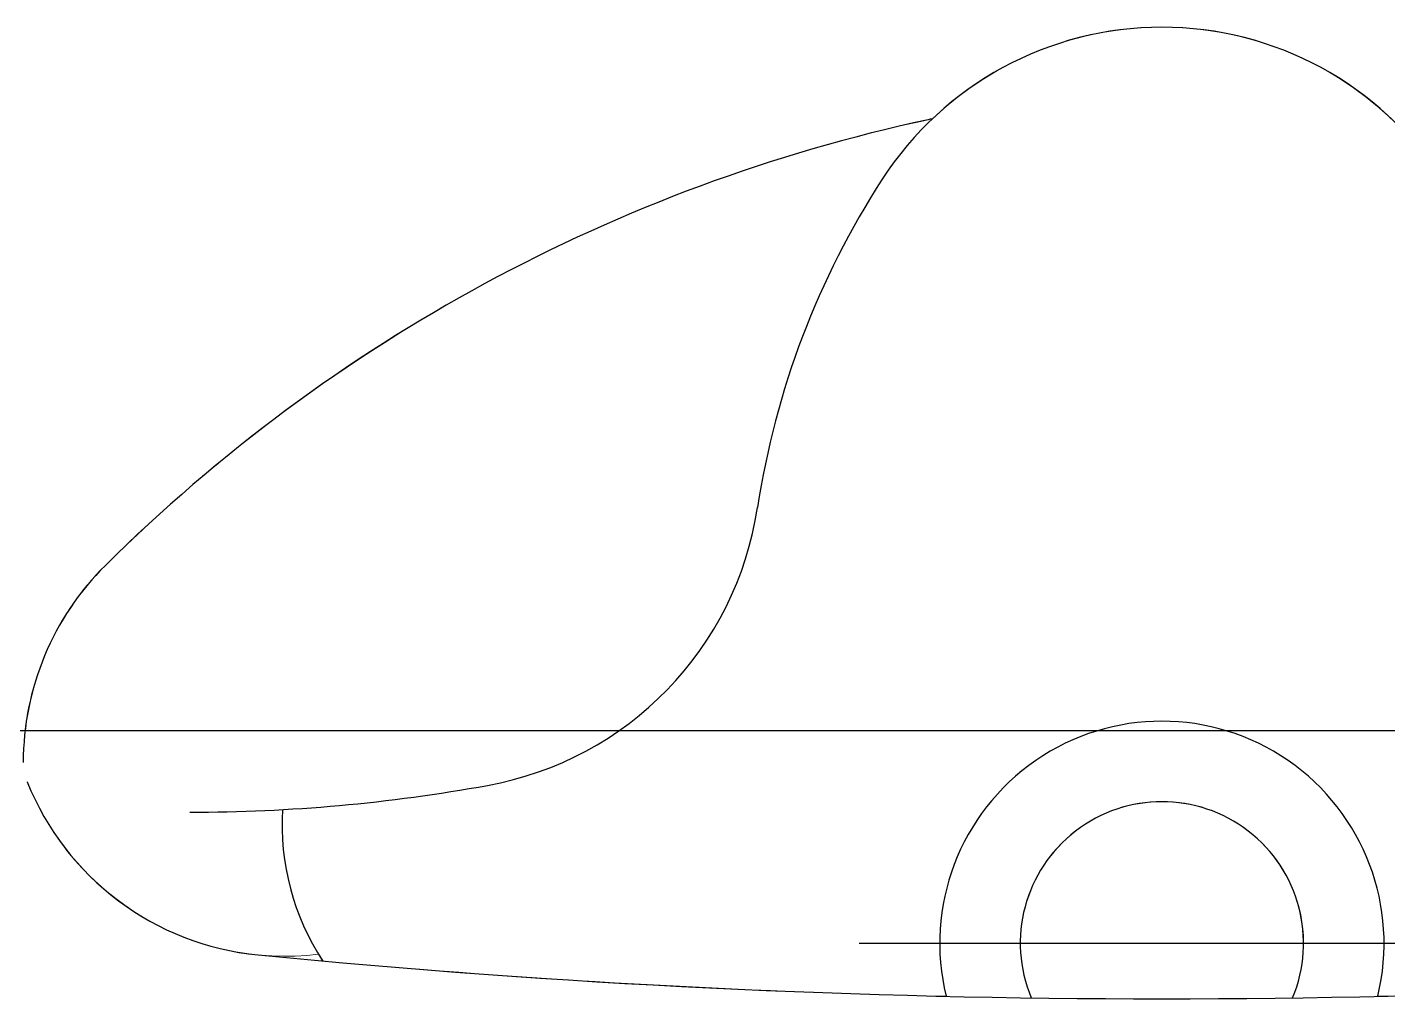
# Model space of a CAD drawing. Header units: millimetres. Extents: x 2148 to 2681, y 758 to 986.
# Drawn here: x 2326.7556 to 2326.9189, y 950.9372 to 951.0538 of the extents above; entities that cross this region are included whole.
import ezdxf

# ---------------------------------------------------------------- set-up
doc = ezdxf.new("R2010")
doc.units = ezdxf.units.MM
doc.linetypes.add('CENTER2', pattern=[28.575000000000003, 19.05, -3.175, 3.175, -3.175])
for name, color, linetype in [('0.1', 193, 'Continuous'), ('0.4', 121, 'Continuous'), ('S_GRID LINES', 252, 'Continuous')]:
    doc.layers.add(name, color=color, linetype=linetype)

msp = doc.modelspace()

# ---------------------------------------------------------------- linework, layer by layer
at = {"layer": '0.1'}
msp.add_line((2326.855473725203, 950.9438207271018, -9.153494922444459e-09), (2326.928405726406, 950.9438207271018, -9.153494922444459e-09), dxfattribs=at)
msp.add_line((2326.855473725203, 950.9438207271018, -9.153494922444459e-09), (2326.928405726406, 950.9438207271018, -9.153494922444459e-09), dxfattribs=at)
msp.add_line((2326.855473725203, 950.9438207271018, -9.153494922444459e-09), (2326.928405726406, 950.9438207271018, -9.153494922444459e-09), dxfattribs=at)
msp.add_line((2326.855473725203, 950.9438207271018, -9.153494922444459e-09), (2326.928405726406, 950.9438207271018, -9.153494922444459e-09), dxfattribs=at)
msp.add_line((2326.855473725203, 950.9438207271018, -9.153494922444459e-09), (2326.928405726406, 950.9438207271018, -9.153494922444459e-09), dxfattribs=at)
msp.add_line((2326.855473725203, 950.9438207271018, -9.153494922444459e-09), (2326.928405726406, 950.9438207271018, -9.153494922444459e-09), dxfattribs=at)
msp.add_line((2326.855473725203, 950.9438207271018, -9.153494922444459e-09), (2326.928405726406, 950.9438207271018, -9.153494922444459e-09), dxfattribs=at)
msp.add_line((2326.855473725203, 950.9438207271018, -9.153494922444459e-09), (2326.928405726406, 950.9438207271018, -9.153494922444459e-09), dxfattribs=at)
msp.add_line((2326.855473725203, 950.9438207271018, -9.153494922444459e-09), (2326.928405726406, 950.9438207271018, -9.153494922444459e-09), dxfattribs=at)
msp.add_line((2326.855473725203, 950.9438207271018, -9.153494922444459e-09), (2326.928405726406, 950.9438207271018, -9.153494922444459e-09), dxfattribs=at)
for centre, radius, start, end in [((2326.891799529945, 951.0138205520927, -9.153494922444459e-09), 0.039999899999, 32.95790810857712, 147.0420918914229), ((2326.891799529945, 951.0138205520927, -9.153494922444459e-09), 0.039999899999, 32.95790810857712, 147.0420918914229), ((2326.891799529945, 951.0138205520927, -9.153494922444459e-09), 0.039999899999, 32.95790810857712, 147.0420918914229), ((2326.891799529945, 951.0138205520927, -9.153494922444459e-09), 0.039999899999, 32.95790810857712, 147.0420918914229), ((2326.891799529945, 951.0138205520927, -9.153494922444459e-09), 0.039999899999, 32.95790810857712, 147.0420918914229), ((2326.891799529945, 951.0138205520927, -9.153494922444459e-09), 0.039999899999, 32.95790810857712, 147.0420918914229), ((2326.891799529945, 951.0138205520927, -9.153494922444459e-09), 0.039999899999, 32.95790810857712, 147.0420918914229), ((2326.891799529945, 951.0138205520927, -9.153494922444459e-09), 0.039999899999, 32.95790810857712, 147.0420918914229), ((2326.891799529945, 951.0138205520927, -9.153494922444459e-09), 0.039999899999, 32.95790810857712, 147.0420918914229), ((2326.891799529945, 951.0138205520927, -9.153494922444459e-09), 0.039999899999, 32.95790810857712, 147.0420918914229), ((2326.905822907318, 950.8471867692135, -9.153494922444459e-09), 0.199999499995, 102.1429334334428, 134.7601460619182), ((2326.905822907318, 950.8471867692135, -9.153494922444459e-09), 0.199999499995, 102.1429334334428, 134.7601460619182), ((2326.905822907318, 950.8471867692135, -9.153494922444459e-09), 0.199999499995, 102.1429334334428, 134.7601460619182), ((2326.905822907318, 950.8471867692135, -9.153494922444459e-09), 0.199999499995, 102.1429334334428, 134.7601460619182), ((2326.905822907318, 950.8471867692135, -9.153494922444459e-09), 0.199999499995, 102.1429334334428, 134.7601460619182), ((2326.905822907318, 950.8471867692135, -9.153494922444459e-09), 0.199999499995, 102.1429334334428, 134.7601460619182), ((2326.905822907318, 950.8471867692135, -9.153494922444459e-09), 0.199999499995, 102.1429334334428, 134.7601460619182), ((2326.905822907318, 950.8471867692135, -9.153494922444459e-09), 0.199999499995, 102.1429334334428, 134.7601460619182), ((2326.905822907318, 950.8471867692135, -9.153494922444459e-09), 0.199999499995, 102.1429334334428, 134.7601460619182), ((2326.905822907318, 950.8471867692135, -9.153494922444459e-09), 0.199999499995, 102.1429334334428, 134.7601460619182), ((2326.891799529945, 950.9123616655128, -9.153494922444459e-09), 0.1333329999966708, 101.9264656363215, 102.1429334334428), ((2326.891799529945, 950.9123616655128, -9.153494922444459e-09), 0.1333329999966708, 101.9264656363215, 102.1429334334428), ((2326.891799529945, 950.9123616655128, -9.153494922444459e-09), 0.1333329999966708, 101.9264656363215, 102.1429334334428), ((2326.891799529945, 950.9123616655128, -9.153494922444459e-09), 0.1333329999966708, 101.9264656363215, 102.1429334334428), ((2326.891799529945, 950.9123616655128, -9.153494922444459e-09), 0.1333329999966708, 101.9264656363215, 102.1429334334428), ((2326.891799529945, 950.9123616655128, -9.153494922444459e-09), 0.1333329999966708, 101.9264656363215, 102.1429334334428), ((2326.891799529945, 950.9123616655128, -9.153494922444459e-09), 0.1333329999966708, 101.9264656363215, 102.1429334334428), ((2326.891799529945, 950.9123616655128, -9.153494922444459e-09), 0.1333329999966708, 101.9264656363215, 102.1429334334428), ((2326.891799529945, 950.9123616655128, -9.153494922444459e-09), 0.1333329999966708, 101.9264656363215, 102.1429334334428), ((2326.891799529945, 950.9123616655128, -9.153494922444459e-09), 0.1333329999966708, 101.9264656363215, 102.1429334334428), ((2326.942143631478, 950.9811792677796, -9.153494922444459e-09), 0.09999974999749998, 147.0420918914229, 171.3901035833377), ((2326.942143631478, 950.9811792677796, -9.153494922444459e-09), 0.09999974999749998, 147.0420918914229, 171.3901035833377), ((2326.942143631478, 950.9811792677796, -9.153494922444459e-09), 0.09999974999749998, 147.0420918914229, 171.3901035833377), ((2326.942143631478, 950.9811792677796, -9.153494922444459e-09), 0.09999974999749998, 147.0420918914229, 171.3901035833377), ((2326.942143631478, 950.9811792677796, -9.153494922444459e-09), 0.09999974999749998, 147.0420918914229, 171.3901035833377), ((2326.942143631478, 950.9811792677796, -9.153494922444459e-09), 0.09999974999749998, 147.0420918914229, 171.3901035833377), ((2326.942143631478, 950.9811792677796, -9.153494922444459e-09), 0.09999974999749998, 147.0420918914229, 171.3901035833377), ((2326.942143631478, 950.9811792677796, -9.153494922444459e-09), 0.09999974999749998, 147.0420918914229, 171.3901035833377), ((2326.942143631478, 950.9811792677796, -9.153494922444459e-09), 0.09999974999749998, 147.0420918914229, 171.3901035833377), ((2326.942143631478, 950.9811792677796, -9.153494922444459e-09), 0.09999974999749998, 147.0420918914229, 171.3901035833377), ((2326.803721702241, 951.0021380727998, -9.153494922444459e-09), 0.039999899999, 280.2928170142474, 351.3901035833377), ((2326.803721702241, 951.0021380727998, -9.153494922444459e-09), 0.039999899999, 280.2928170142474, 351.3901035833377), ((2326.803721702241, 951.0021380727998, -9.153494922444459e-09), 0.039999899999, 280.2928170142474, 351.3901035833377), ((2326.803721702241, 951.0021380727998, -9.153494922444459e-09), 0.039999899999, 280.2928170142474, 351.3901035833377), ((2326.803721702241, 951.0021380727998, -9.153494922444459e-09), 0.039999899999, 280.2928170142474, 351.3901035833377), ((2326.803721702241, 951.0021380727998, -9.153494922444459e-09), 0.039999899999, 280.2928170142474, 351.3901035833377), ((2326.803721702241, 951.0021380727998, -9.153494922444459e-09), 0.039999899999, 280.2928170142474, 351.3901035833377), ((2326.803721702241, 951.0021380727998, -9.153494922444459e-09), 0.039999899999, 280.2928170142474, 351.3901035833377), ((2326.803721702241, 951.0021380727998, -9.153494922444459e-09), 0.039999899999, 280.2928170142474, 351.3901035833377), ((2326.803721702241, 951.0021380727998, -9.153494922444459e-09), 0.039999899999, 280.2928170142474, 351.3901035833377), ((2326.788466454954, 950.9655299226873, -9.153494922444459e-09), 0.03333324999916667, 134.7601460619182, 180), ((2326.788466454954, 950.9655299226873, -9.153494922444459e-09), 0.03333324999916667, 134.7601460619182, 180), ((2326.788466454954, 950.9655299226873, -9.153494922444459e-09), 0.03333324999916667, 134.7601460619182, 180), ((2326.788466454954, 950.9655299226873, -9.153494922444459e-09), 0.03333324999916667, 134.7601460619182, 180), ((2326.788466454954, 950.9655299226873, -9.153494922444459e-09), 0.03333324999916667, 134.7601460619182, 180), ((2326.788466454954, 950.9655299226873, -9.153494922444459e-09), 0.03333324999916667, 134.7601460619182, 180), ((2326.788466454954, 950.9655299226873, -9.153494922444459e-09), 0.03333324999916667, 134.7601460619182, 180), ((2326.788466454954, 950.9655299226873, -9.153494922444459e-09), 0.03333324999916667, 134.7601460619182, 180), ((2326.788466454954, 950.9655299226873, -9.153494922444459e-09), 0.03333324999916667, 134.7601460619182, 180), ((2326.788466454954, 950.9655299226873, -9.153494922444459e-09), 0.03333324999916667, 134.7601460619182, 180), ((2326.891799529945, 950.9438207271018, -9.153494922444459e-09), 0.02666659999933333, 346.1859408485906, 193.8140591514094), ((2326.891799529945, 950.9438207271018, -9.153494922444459e-09), 0.02666659999933333, 346.1859408485906, 193.8140591514094), ((2326.891799529945, 950.9438207271018, -9.153494922444459e-09), 0.02666659999933333, 346.1859408485906, 193.8140591514094), ((2326.891799529945, 950.9438207271018, -9.153494922444459e-09), 0.02666659999933333, 346.1859408485906, 193.8140591514094), ((2326.891799529945, 950.9438207271018, -9.153494922444459e-09), 0.02666659999933333, 346.1859408485906, 193.8140591514094), ((2326.891799529945, 950.9438207271018, -9.153494922444459e-09), 0.02666659999933333, 346.1859408485906, 193.8140591514094), ((2326.891799529945, 950.9438207271018, -9.153494922444459e-09), 0.02666659999933333, 346.1859408485906, 193.8140591514094), ((2326.891799529945, 950.9438207271018, -9.153494922444459e-09), 0.02666659999933333, 346.1859408485906, 193.8140591514094), ((2326.891799529945, 950.9438207271018, -9.153494922444459e-09), 0.02666659999933333, 346.1859408485906, 193.8140591514094), ((2326.891799529945, 950.9438207271018, -9.153494922444459e-09), 0.02666659999933333, 346.1859408485906, 193.8140591514094), ((2326.786560832193, 950.975595620563, -9.153494922444459e-09), 0.03333324999916667, 201.7947486951711, 264.4420803729362), ((2326.786560832193, 950.975595620563, -9.153494922444459e-09), 0.03333324999916667, 201.7947486951711, 264.4420803729362), ((2326.786560832193, 950.975595620563, -9.153494922444459e-09), 0.03333324999916667, 201.7947486951711, 264.4420803729362), ((2326.786560832193, 950.975595620563, -9.153494922444459e-09), 0.03333324999916667, 201.7947486951711, 264.4420803729362), ((2326.786560832193, 950.975595620563, -9.153494922444459e-09), 0.03333324999916667, 201.7947486951711, 264.4420803729362), ((2326.786560832193, 950.975595620563, -9.153494922444459e-09), 0.03333324999916667, 201.7947486951711, 264.4420803729362), ((2326.786560832193, 950.975595620563, -9.153494922444459e-09), 0.03333324999916667, 201.7947486951711, 264.4420803729362), ((2326.786560832193, 950.975595620563, -9.153494922444459e-09), 0.03333324999916667, 201.7947486951711, 264.4420803729362), ((2326.786560832193, 950.975595620563, -9.153494922444459e-09), 0.03333324999916667, 201.7947486951711, 264.4420803729362), ((2326.786560832193, 950.975595620563, -9.153494922444459e-09), 0.03333324999916667, 201.7947486951711, 264.4420803729362), ((2326.775133154956, 951.1595628705985, -9.153494922444459e-09), 0.199999499995, 270, 280.2928170142474), ((2326.775133154956, 951.1595628705985, -9.153494922444459e-09), 0.199999499995, 270, 280.2928170142474), ((2326.775133154956, 951.1595628705985, -9.153494922444459e-09), 0.199999499995, 270, 280.2928170142474), ((2326.775133154956, 951.1595628705985, -9.153494922444459e-09), 0.199999499995, 270, 280.2928170142474), ((2326.775133154956, 951.1595628705985, -9.153494922444459e-09), 0.199999499995, 270, 280.2928170142474), ((2326.775133154956, 951.1595628705985, -9.153494922444459e-09), 0.199999499995, 270, 280.2928170142474), ((2326.775133154956, 951.1595628705985, -9.153494922444459e-09), 0.199999499995, 270, 280.2928170142474), ((2326.775133154956, 951.1595628705985, -9.153494922444459e-09), 0.199999499995, 270, 280.2928170142474), ((2326.775133154956, 951.1595628705985, -9.153494922444459e-09), 0.199999499995, 270, 280.2928170142474), ((2326.775133154956, 951.1595628705985, -9.153494922444459e-09), 0.199999499995, 270, 280.2928170142474), ((2326.816192705392, 950.9580928582876, -9.153494922444459e-09), 0.02999992499925, 176.5994620843722, 213.1383205242396), ((2326.816192705392, 950.9580928582876, -9.153494922444459e-09), 0.02999992499925, 176.5994620843722, 213.1383205242396), ((2326.816192705392, 950.9580928582876, -9.153494922444459e-09), 0.02999992499925, 176.5994620843722, 213.1383205242396), ((2326.816192705392, 950.9580928582876, -9.153494922444459e-09), 0.02999992499925, 176.5994620843722, 213.1383205242396), ((2326.816192705392, 950.9580928582876, -9.153494922444459e-09), 0.02999992499925, 176.5994620843722, 213.1383205242396), ((2326.816192705392, 950.9580928582876, -9.153494922444459e-09), 0.02999992499925, 176.5994620843722, 213.1383205242396), ((2326.816192705392, 950.9580928582876, -9.153494922444459e-09), 0.02999992499925, 176.5994620843722, 213.1383205242396), ((2326.816192705392, 950.9580928582876, -9.153494922444459e-09), 0.02999992499925, 176.5994620843722, 213.1383205242396), ((2326.816192705392, 950.9580928582876, -9.153494922444459e-09), 0.02999992499925, 176.5994620843722, 213.1383205242396), ((2326.816192705392, 950.9580928582876, -9.153494922444459e-09), 0.02999992499925, 176.5994620843722, 213.1383205242396), ((2326.891799529945, 950.9438207271018, -9.153494922444459e-09), 0.016999957499575, 337.3130539478161, 202.6869460521839), ((2326.891799529945, 950.9438207271018, -9.153494922444459e-09), 0.016999957499575, 337.3130539478161, 202.6869460521839), ((2326.891799529945, 950.9438207271018, -9.153494922444459e-09), 0.016999957499575, 337.3130539478161, 202.6869460521839), ((2326.891799529945, 950.9438207271018, -9.153494922444459e-09), 0.016999957499575, 337.3130539478161, 202.6869460521839), ((2326.891799529945, 950.9438207271018, -9.153494922444459e-09), 0.016999957499575, 337.3130539478161, 202.6869460521839), ((2326.891799529945, 950.9438207271018, -9.153494922444459e-09), 0.016999957499575, 337.3130539478161, 202.6869460521839), ((2326.891799529945, 950.9438207271018, -9.153494922444459e-09), 0.016999957499575, 337.3130539478161, 202.6869460521839), ((2326.891799529945, 950.9438207271018, -9.153494922444459e-09), 0.016999957499575, 337.3130539478161, 202.6869460521839), ((2326.891799529945, 950.9438207271018, -9.153494922444459e-09), 0.016999957499575, 337.3130539478161, 202.6869460521839), ((2326.891799529945, 950.9438207271018, -9.153494922444459e-09), 0.016999957499575, 337.3130539478161, 202.6869460521839), ((2326.891799529945, 952.0570809462228, -9.153494922444459e-09), 1.119926869123744, 264.4420803729362, 275.5579196270638), ((2326.891799529945, 952.0570809462228, -9.153494922444459e-09), 1.119926869123744, 264.4420803729362, 275.5579196270638), ((2326.891799529945, 952.0570809462228, -9.153494922444459e-09), 1.119926869123744, 264.4420803729362, 275.5579196270638), ((2326.891799529945, 952.0570809462228, -9.153494922444459e-09), 1.119926869123744, 264.4420803729362, 275.5579196270638), ((2326.891799529945, 952.0570809462228, -9.153494922444459e-09), 1.119926869123744, 264.4420803729362, 275.5579196270638), ((2326.891799529945, 952.0570809462228, -9.153494922444459e-09), 1.119926869123744, 264.4420803729362, 275.5579196270638), ((2326.891799529945, 952.0570809462228, -9.153494922444459e-09), 1.119926869123744, 264.4420803729362, 275.5579196270638), ((2326.891799529945, 952.0570809462228, -9.153494922444459e-09), 1.119926869123744, 264.4420803729362, 275.5579196270638), ((2326.891799529945, 952.0570809462228, -9.153494922444459e-09), 1.119926869123744, 264.4420803729362, 275.5579196270638), ((2326.891799529945, 952.0570809462228, -9.153494922444459e-09), 1.119926869123744, 264.4420803729362, 275.5579196270638)]:
    msp.add_arc(centre, radius, start, end, dxfattribs=at)
at = {"layer": '0.4', "color": 193, "lineweight": 0, "ltscale": 0.5}
msp.add_line((2326.908799487448, 950.9438207271018, -9.153494922444459e-09), (2326.874799572446, 950.9438207271018, -9.153494922444459e-09), dxfattribs=at)
msp.add_line((2326.908799487448, 950.9438207271018, -9.153494922444459e-09), (2326.874799572446, 950.9438207271018, -9.153494922444459e-09), dxfattribs=at)
msp.add_line((2326.908799487448, 950.9438207271018, -9.153494922444459e-09), (2326.874799572446, 950.9438207271018, -9.153494922444459e-09), dxfattribs=at)
msp.add_line((2326.908799487448, 950.9438207271018, -9.153494922444459e-09), (2326.874799572446, 950.9438207271018, -9.153494922444459e-09), dxfattribs=at)
msp.add_line((2326.908799487448, 950.9438207271018, -9.153494922444459e-09), (2326.874799572446, 950.9438207271018, -9.153494922444459e-09), dxfattribs=at)
msp.add_line((2326.908799487448, 950.9438207271018, -9.153494922444459e-09), (2326.874799572446, 950.9438207271018, -9.153494922444459e-09), dxfattribs=at)
msp.add_line((2326.908799487448, 950.9438207271018, -9.153494922444459e-09), (2326.874799572446, 950.9438207271018, -9.153494922444459e-09), dxfattribs=at)
msp.add_line((2326.908799487448, 950.9438207271018, -9.153494922444459e-09), (2326.874799572446, 950.9438207271018, -9.153494922444459e-09), dxfattribs=at)
msp.add_line((2326.908799487448, 950.9438207271018, -9.153494922444459e-09), (2326.874799572446, 950.9438207271018, -9.153494922444459e-09), dxfattribs=at)
msp.add_line((2326.908799487448, 950.9438207271018, -9.153494922444459e-09), (2326.874799572446, 950.9438207271018, -9.153494922444459e-09), dxfattribs=at)
for centre, radius, start, end in [((2326.891799529945, 951.0138205520927, -9.153494922444459e-09), 0.03999989999900344, 46.46142057375373, 133.5385794262463), ((2326.891799529945, 951.0138205520927, -9.153494922444459e-09), 0.03999989999900344, 46.46142057375373, 133.5385794262463), ((2326.891799529945, 951.0138205520927, -9.153494922444459e-09), 0.03999989999900344, 46.46142057375373, 133.5385794262463), ((2326.891799529945, 951.0138205520927, -9.153494922444459e-09), 0.03999989999900344, 46.46142057375373, 133.5385794262463), ((2326.891799529945, 951.0138205520927, -9.153494922444459e-09), 0.03999989999900344, 46.46142057375373, 133.5385794262463), ((2326.891799529945, 951.0138205520927, -9.153494922444459e-09), 0.03999989999900344, 46.46142057375373, 133.5385794262463), ((2326.891799529945, 951.0138205520927, -9.153494922444459e-09), 0.03999989999900344, 46.46142057375373, 133.5385794262463), ((2326.891799529945, 951.0138205520927, -9.153494922444459e-09), 0.03999989999900344, 46.46142057375373, 133.5385794262463), ((2326.891799529945, 951.0138205520927, -9.153494922444459e-09), 0.03999989999900344, 46.46142057375373, 133.5385794262463), ((2326.891799529945, 951.0138205520927, -9.153494922444459e-09), 0.03999989999900344, 46.46142057375373, 133.5385794262463), ((2326.905822907318, 950.8471867692135, -9.153494922444459e-09), 0.1999994999950151, 101.9984734764744, 134.7601460619182), ((2326.905822907318, 950.8471867692135, -9.153494922444459e-09), 0.1999994999950151, 101.9984734764744, 134.7601460619182), ((2326.905822907318, 950.8471867692135, -9.153494922444459e-09), 0.1999994999950151, 101.9984734764744, 134.7601460619182), ((2326.905822907318, 950.8471867692135, -9.153494922444459e-09), 0.1999994999950151, 101.9984734764744, 134.7601460619182), ((2326.905822907318, 950.8471867692135, -9.153494922444459e-09), 0.1999994999950151, 101.9984734764744, 134.7601460619182), ((2326.905822907318, 950.8471867692135, -9.153494922444459e-09), 0.1999994999950151, 101.9984734764744, 134.7601460619182), ((2326.905822907318, 950.8471867692135, -9.153494922444459e-09), 0.1999994999950151, 101.9984734764744, 134.7601460619182), ((2326.905822907318, 950.8471867692135, -9.153494922444459e-09), 0.1999994999950151, 101.9984734764744, 134.7601460619182), ((2326.905822907318, 950.8471867692135, -9.153494922444459e-09), 0.1999994999950151, 101.9984734764744, 134.7601460619182), ((2326.905822907318, 950.8471867692135, -9.153494922444459e-09), 0.1999994999950151, 101.9984734764744, 134.7601460619182), ((2326.788466454954, 950.9655299226873, -9.153494922444459e-09), 0.03333324999917908, 134.7601460619182, 179.6458022195248), ((2326.788466454954, 950.9655299226873, -9.153494922444459e-09), 0.03333324999917908, 134.7601460619182, 179.6458022195248), ((2326.788466454954, 950.9655299226873, -9.153494922444459e-09), 0.03333324999917908, 134.7601460619182, 179.6458022195248), ((2326.788466454954, 950.9655299226873, -9.153494922444459e-09), 0.03333324999917908, 134.7601460619182, 179.6458022195248), ((2326.788466454954, 950.9655299226873, -9.153494922444459e-09), 0.03333324999917908, 134.7601460619182, 179.6458022195248), ((2326.788466454954, 950.9655299226873, -9.153494922444459e-09), 0.03333324999917908, 134.7601460619182, 179.6458022195248), ((2326.788466454954, 950.9655299226873, -9.153494922444459e-09), 0.03333324999917908, 134.7601460619182, 179.6458022195248), ((2326.788466454954, 950.9655299226873, -9.153494922444459e-09), 0.03333324999917908, 134.7601460619182, 179.6458022195248), ((2326.788466454954, 950.9655299226873, -9.153494922444459e-09), 0.03333324999917908, 134.7601460619182, 179.6458022195248), ((2326.788466454954, 950.9655299226873, -9.153494922444459e-09), 0.03333324999917908, 134.7601460619182, 179.6458022195248), ((2326.891799529945, 950.9438207271018, -9.153494922444459e-09), 0.02666659999934158, 346.1859408485906, 193.8140591514094), ((2326.891799529945, 950.9438207271018, -9.153494922444459e-09), 0.02666659999934158, 346.1859408485906, 193.8140591514094), ((2326.891799529945, 950.9438207271018, -9.153494922444459e-09), 0.02666659999934158, 346.1859408485906, 193.8140591514094), ((2326.891799529945, 950.9438207271018, -9.153494922444459e-09), 0.02666659999934158, 346.1859408485906, 193.8140591514094), ((2326.891799529945, 950.9438207271018, -9.153494922444459e-09), 0.02666659999934158, 346.1859408485906, 193.8140591514094), ((2326.891799529945, 950.9438207271018, -9.153494922444459e-09), 0.02666659999934158, 346.1859408485906, 193.8140591514094), ((2326.891799529945, 950.9438207271018, -9.153494922444459e-09), 0.02666659999934158, 346.1859408485906, 193.8140591514094), ((2326.891799529945, 950.9438207271018, -9.153494922444459e-09), 0.02666659999934158, 346.1859408485906, 193.8140591514094), ((2326.891799529945, 950.9438207271018, -9.153494922444459e-09), 0.02666659999934158, 346.1859408485906, 193.8140591514094), ((2326.891799529945, 950.9438207271018, -9.153494922444459e-09), 0.02666659999934158, 346.1859408485906, 193.8140591514094), ((2326.786560832193, 950.975595620563, -9.153494922444459e-09), 0.03333324999917254, 201.7947486951711, 276.8931762814672), ((2326.786560832193, 950.975595620563, -9.153494922444459e-09), 0.03333324999917254, 201.7947486951711, 264.4420803729362), ((2326.786560832193, 950.975595620563, -9.153494922444459e-09), 0.03333324999917254, 201.7947486951711, 276.8931762814672), ((2326.786560832193, 950.975595620563, -9.153494922444459e-09), 0.03333324999917254, 201.7947486951711, 264.4420803729362), ((2326.786560832193, 950.975595620563, -9.153494922444459e-09), 0.03333324999917254, 201.7947486951711, 276.8931762814672), ((2326.786560832193, 950.975595620563, -9.153494922444459e-09), 0.03333324999917254, 201.7947486951711, 264.4420803729362), ((2326.786560832193, 950.975595620563, -9.153494922444459e-09), 0.03333324999917254, 201.7947486951711, 276.8931762814672), ((2326.786560832193, 950.975595620563, -9.153494922444459e-09), 0.03333324999917254, 201.7947486951711, 264.4420803729362), ((2326.786560832193, 950.975595620563, -9.153494922444459e-09), 0.03333324999917254, 201.7947486951711, 276.8931762814672), ((2326.786560832193, 950.975595620563, -9.153494922444459e-09), 0.03333324999917254, 201.7947486951711, 264.4420803729362), ((2326.786560832193, 950.975595620563, -9.153494922444459e-09), 0.03333324999917254, 201.7947486951711, 276.8931762814672), ((2326.786560832193, 950.975595620563, -9.153494922444459e-09), 0.03333324999917254, 201.7947486951711, 264.4420803729362), ((2326.786560832193, 950.975595620563, -9.153494922444459e-09), 0.03333324999917254, 201.7947486951711, 276.8931762814672), ((2326.786560832193, 950.975595620563, -9.153494922444459e-09), 0.03333324999917254, 201.7947486951711, 264.4420803729362), ((2326.786560832193, 950.975595620563, -9.153494922444459e-09), 0.03333324999917254, 201.7947486951711, 276.8931762814672), ((2326.786560832193, 950.975595620563, -9.153494922444459e-09), 0.03333324999917254, 201.7947486951711, 264.4420803729362), ((2326.786560832193, 950.975595620563, -9.153494922444459e-09), 0.03333324999917254, 201.7947486951711, 276.8931762814672), ((2326.786560832193, 950.975595620563, -9.153494922444459e-09), 0.03333324999917254, 201.7947486951711, 264.4420803729362), ((2326.786560832193, 950.975595620563, -9.153494922444459e-09), 0.03333324999917254, 201.7947486951711, 276.8931762814672), ((2326.786560832193, 950.975595620563, -9.153494922444459e-09), 0.03333324999917254, 201.7947486951711, 264.4420803729362), ((2326.891799529945, 950.9438207271018, -9.153494922444459e-09), 0.01699995749957091, 0, 180), ((2326.891799529945, 950.9438207271018, -9.153494922444459e-09), 0.01699995749957091, 0, 180), ((2326.891799529945, 950.9438207271018, -9.153494922444459e-09), 0.01699995749957091, 0, 180), ((2326.891799529945, 950.9438207271018, -9.153494922444459e-09), 0.01699995749957091, 0, 180), ((2326.891799529945, 950.9438207271018, -9.153494922444459e-09), 0.01699995749957091, 0, 180), ((2326.891799529945, 950.9438207271018, -9.153494922444459e-09), 0.01699995749957091, 0, 180), ((2326.891799529945, 950.9438207271018, -9.153494922444459e-09), 0.01699995749957091, 0, 180), ((2326.891799529945, 950.9438207271018, -9.153494922444459e-09), 0.01699995749957091, 0, 180), ((2326.891799529945, 950.9438207271018, -9.153494922444459e-09), 0.01699995749957091, 0, 180), ((2326.891799529945, 950.9438207271018, -9.153494922444459e-09), 0.01699995749957091, 0, 180), ((2326.891799529945, 952.0570809462228, -9.153494922444459e-09), 1.119926869123687, 264.4420803729362, 275.5579196270638), ((2326.891799529945, 952.0570809462228, -9.153494922444459e-09), 1.119926869123687, 264.4420803729362, 275.5579196270638), ((2326.891799529945, 952.0570809462228, -9.153494922444459e-09), 1.119926869123687, 264.4420803729362, 275.5579196270638), ((2326.891799529945, 952.0570809462228, -9.153494922444459e-09), 1.119926869123687, 264.4420803729362, 275.5579196270638), ((2326.891799529945, 952.0570809462228, -9.153494922444459e-09), 1.119926869123687, 264.4420803729362, 275.5579196270638), ((2326.891799529945, 952.0570809462228, -9.153494922444459e-09), 1.119926869123687, 264.4420803729362, 275.5579196270638), ((2326.891799529945, 952.0570809462228, -9.153494922444459e-09), 1.119926869123687, 264.4420803729362, 275.5579196270638), ((2326.891799529945, 952.0570809462228, -9.153494922444459e-09), 1.119926869123687, 264.4420803729362, 275.5579196270638), ((2326.891799529945, 952.0570809462228, -9.153494922444459e-09), 1.119926869123687, 264.4420803729362, 275.5579196270638), ((2326.891799529945, 952.0570809462228, -9.153494922444459e-09), 1.119926869123687, 264.4420803729362, 275.5579196270638), ((2326.816192705392, 950.9580928582876, -9.153494922444459e-09), 0.0299999249992829, 211.3089605703985, 213.1383205242396), ((2326.816192705392, 950.9580928582876, -9.153494922444459e-09), 0.0299999249992829, 211.3089605703985, 213.1383205242396), ((2326.816192705392, 950.9580928582876, -9.153494922444459e-09), 0.0299999249992829, 211.3089605703985, 213.1383205242396), ((2326.816192705392, 950.9580928582876, -9.153494922444459e-09), 0.0299999249992829, 211.3089605703985, 213.1383205242396), ((2326.816192705392, 950.9580928582876, -9.153494922444459e-09), 0.0299999249992829, 211.3089605703985, 213.1383205242396), ((2326.816192705392, 950.9580928582876, -9.153494922444459e-09), 0.0299999249992829, 211.3089605703985, 213.1383205242396), ((2326.816192705392, 950.9580928582876, -9.153494922444459e-09), 0.0299999249992829, 211.3089605703985, 213.1383205242396), ((2326.816192705392, 950.9580928582876, -9.153494922444459e-09), 0.0299999249992829, 211.3089605703985, 213.1383205242396), ((2326.816192705392, 950.9580928582876, -9.153494922444459e-09), 0.0299999249992829, 211.3089605703985, 213.1383205242396), ((2326.816192705392, 950.9580928582876, -9.153494922444459e-09), 0.0299999249992829, 211.3089605703985, 213.1383205242396), ((2326.891799529945, 952.0570809462228, -9.153494922444459e-09), 1.119926869123687, 264.8397862288841, 268.6750715626566), ((2326.891799529945, 952.0570809462228, -9.153494922444459e-09), 1.119926869123687, 264.8397862288841, 268.6750715626566), ((2326.891799529945, 952.0570809462228, -9.153494922444459e-09), 1.119926869123687, 264.8397862288841, 268.6750715626566), ((2326.891799529945, 952.0570809462228, -9.153494922444459e-09), 1.119926869123687, 264.8397862288841, 268.6750715626566), ((2326.891799529945, 952.0570809462228, -9.153494922444459e-09), 1.119926869123687, 264.8397862288841, 268.6750715626566), ((2326.891799529945, 952.0570809462228, -9.153494922444459e-09), 1.119926869123687, 264.8397862288841, 268.6750715626566), ((2326.891799529945, 952.0570809462228, -9.153494922444459e-09), 1.119926869123687, 264.8397862288841, 268.6750715626566), ((2326.891799529945, 952.0570809462228, -9.153494922444459e-09), 1.119926869123687, 264.8397862288841, 268.6750715626566), ((2326.891799529945, 952.0570809462228, -9.153494922444459e-09), 1.119926869123687, 264.8397862288841, 268.6750715626566), ((2326.891799529945, 952.0570809462228, -9.153494922444459e-09), 1.119926869123687, 264.8397862288841, 268.6750715626566), ((2326.891799529945, 952.0570809462228, -9.153494922444459e-09), 1.119926869123687, 271.3249284373434, 275.1602137711159), ((2326.891799529945, 952.0570809462228, -9.153494922444459e-09), 1.119926869123687, 271.3249284373434, 275.1602137711159), ((2326.891799529945, 952.0570809462228, -9.153494922444459e-09), 1.119926869123687, 271.3249284373434, 275.1602137711159), ((2326.891799529945, 952.0570809462228, -9.153494922444459e-09), 1.119926869123687, 271.3249284373434, 275.1602137711159), ((2326.891799529945, 952.0570809462228, -9.153494922444459e-09), 1.119926869123687, 271.3249284373434, 275.1602137711159), ((2326.891799529945, 952.0570809462228, -9.153494922444459e-09), 1.119926869123687, 271.3249284373434, 275.1602137711159), ((2326.891799529945, 952.0570809462228, -9.153494922444459e-09), 1.119926869123687, 271.3249284373434, 275.1602137711159), ((2326.891799529945, 952.0570809462228, -9.153494922444459e-09), 1.119926869123687, 271.3249284373434, 275.1602137711159), ((2326.891799529945, 952.0570809462228, -9.153494922444459e-09), 1.119926869123687, 271.3249284373434, 275.1602137711159), ((2326.891799529945, 952.0570809462228, -9.153494922444459e-09), 1.119926869123687, 271.3249284373434, 275.1602137711159)]:
    msp.add_arc(centre, radius, start, end, dxfattribs=at)
at = {"layer": 'S_GRID LINES', "linetype": 'CENTER2', "ltscale": 0.2}
msp.add_line((2355.503093247582, 950.9693109778781, -6.285843685630456e-09), (2290.951822900378, 950.9693109778781), dxfattribs=at)

doc.saveas('drawing.dxf')
